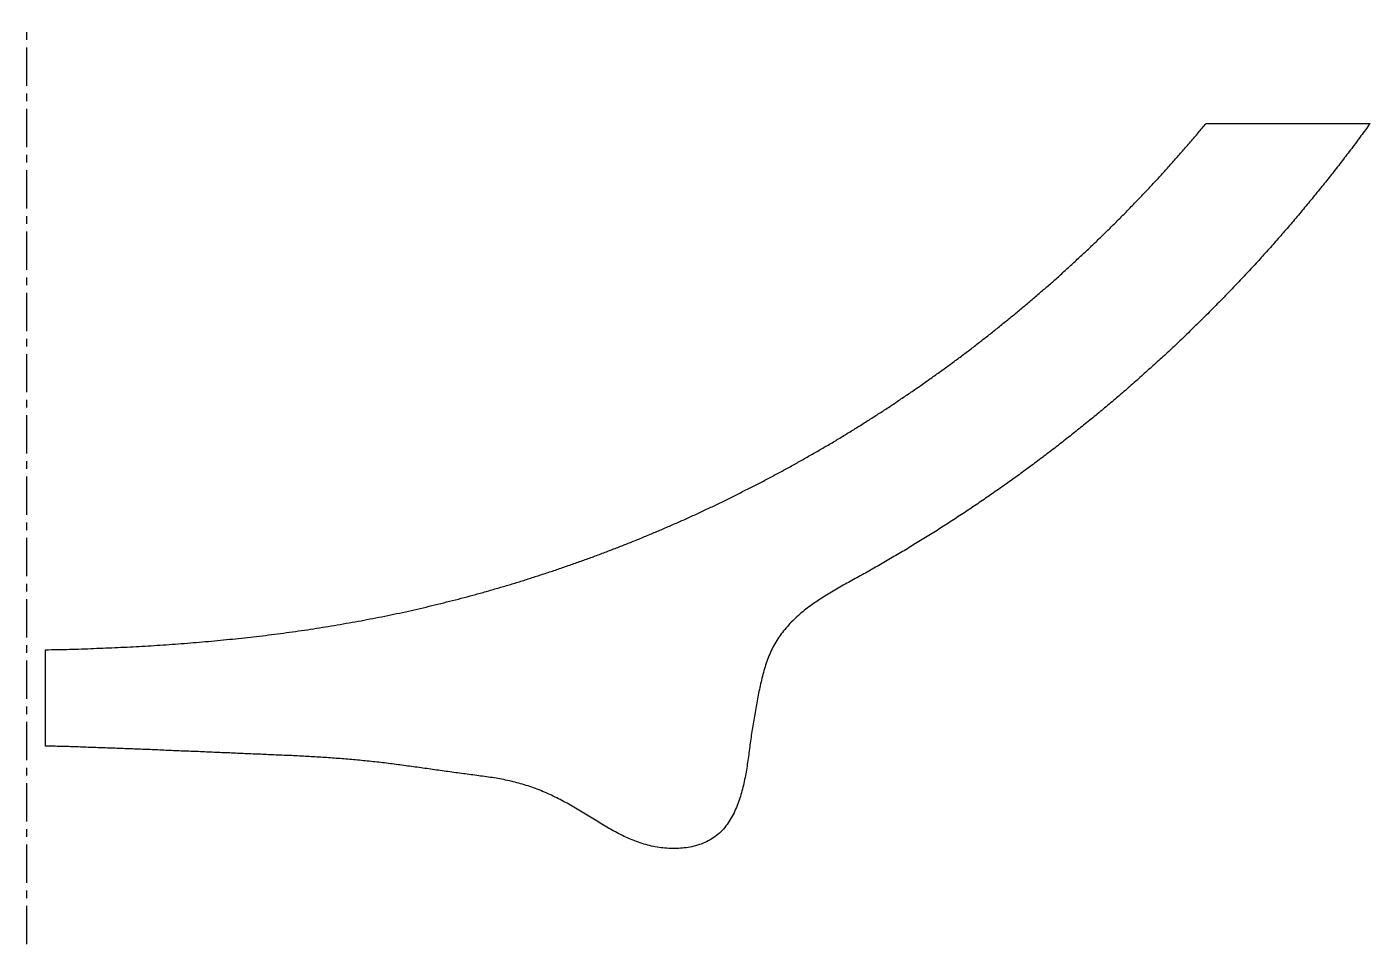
# Model space of a CAD drawing. Header units: millimetres. Extents: x 0 to 111, y -8 to 68.
import ezdxf

# ---------------------------------------------------------------- set-up
doc = ezdxf.new("R2010")
doc.units = ezdxf.units.MM
doc.linetypes.add('CENTER', pattern=[5.08, 3.175, -0.635, 0.635, -0.635])
doc.layers.add('AXIS', color=1, linetype='Continuous')
doc.layers.add('PROFILE', color=7, linetype='Continuous')

msp = doc.modelspace()

# ---------------------------------------------------------------- linework, layer by layer
at = {"layer": 'AXIS', "linetype": 'CENTER'}
msp.add_line((0, -8), (0, 68), dxfattribs=at)
at = {"layer": 'PROFILE'}
for p, q in [((97.73, 60), (111.33, 60)), ((1.54, 8.41), (1.54, 16.39))]:
    msp.add_line(p, q, dxfattribs=at)
for points in [[(1.54, 16.39), (2.54, 16.41), (3.54, 16.43), (4.54, 16.46), (5.55, 16.5), (6.55, 16.54), (7.55, 16.58), (8.55, 16.63), (9.55, 16.68), (10.55, 16.74), (11.55, 16.81), (12.55, 16.88), (13.55, 16.96), (14.54, 17.04), (15.54, 17.13), (16.54, 17.23), (17.54, 17.33), (18.53, 17.44), (19.53, 17.55), (20.52, 17.68), (21.51, 17.81), (22.51, 17.95), (23.5, 18.09), (24.49, 18.25), (25.48, 18.41), (26.46, 18.58), (27.45, 18.75), (28.43, 18.94), (29.42, 19.13), (30.4, 19.33), (31.38, 19.54), (32.35, 19.76), (33.33, 19.99), (34.3, 20.23), (35.28, 20.47), (36.25, 20.72), (37.21, 20.98), (38.18, 21.25), (39.14, 21.53), (40.1, 21.81), (41.06, 22.1), (42.01, 22.41), (42.97, 22.72), (43.92, 23.03), (44.87, 23.36), (45.81, 23.69), (46.75, 24.03), (47.69, 24.38), (48.63, 24.74), (49.56, 25.1), (50.49, 25.47), (51.42, 25.86), (52.34, 26.24), (53.26, 26.64), (54.18, 27.04), (55.09, 27.45), (56, 27.87), (56.91, 28.3), (57.81, 28.73), (58.71, 29.18), (59.6, 29.63), (60.5, 30.08), (61.38, 30.55), (62.27, 31.02), (63.15, 31.5), (64.02, 31.98), (64.9, 32.48), (65.76, 32.98), (66.63, 33.48), (67.49, 34), (68.34, 34.52), (69.19, 35.05), (70.04, 35.59), (70.88, 36.13), (71.72, 36.68), (72.55, 37.24), (73.38, 37.8), (74.2, 38.37), (75.02, 38.95), (75.83, 39.53), (76.64, 40.12), (77.45, 40.72), (78.25, 41.32), (79.04, 41.94), (79.83, 42.55), (80.61, 43.18), (81.39, 43.81), (82.17, 44.44), (82.93, 45.09), (83.7, 45.74), (84.45, 46.39), (85.21, 47.05), (85.95, 47.72), (86.69, 48.4), (87.43, 49.08), (88.16, 49.76), (88.88, 50.46), (89.6, 51.16), (90.31, 51.86), (91.02, 52.57), (91.71, 53.29), (92.41, 54.01), (93.1, 54.74), (93.78, 55.47), (94.45, 56.21), (95.12, 56.96), (95.78, 57.71), (96.44, 58.47), (97.09, 59.23), (97.73, 60)], [(111.33, 60), (110.57, 58.96), (109.8, 57.93), (109.02, 56.91), (108.23, 55.89), (107.43, 54.89), (106.62, 53.89), (105.8, 52.9), (104.97, 51.91), (104.13, 50.94), (103.28, 49.97), (102.42, 49.01), (101.55, 48.06), (100.67, 47.12), (99.78, 46.19), (98.89, 45.27), (97.98, 44.35), (97.07, 43.45), (96.15, 42.55), (95.22, 41.66), (94.28, 40.78), (93.33, 39.92), (92.37, 39.06), (91.41, 38.2), (90.43, 37.36), (89.45, 36.53), (88.46, 35.71), (87.46, 34.9), (86.46, 34.1), (85.44, 33.3), (84.42, 32.52), (83.39, 31.75), (82.36, 30.99), (81.31, 30.23), (80.26, 29.49), (79.2, 28.76), (78.14, 28.04), (77.06, 27.33), (75.98, 26.63), (74.89, 25.94), (73.8, 25.27), (72.7, 24.6), (71.59, 23.95), (70.48, 23.3), (69.36, 22.67), (68.23, 22.05), (67.11, 21.42), (66.01, 20.75), (64.94, 20.03), (63.94, 19.23), (63.03, 18.32), (62.24, 17.3), (61.63, 16.17), (61.18, 14.97), (60.85, 13.72), (60.58, 12.47), (60.35, 11.2), (60.14, 9.93), (59.95, 8.66), (59.78, 7.38), (59.58, 6.11), (59.31, 4.85), (58.93, 3.63), (58.38, 2.46), (57.63, 1.42), (56.62, 0.63), (55.43, 0.15), (54.17, -0.06), (52.88, -0.05), (51.61, 0.16), (50.39, 0.55), (49.21, 1.07), (48.08, 1.69), (46.98, 2.35), (45.88, 3.02), (44.77, 3.67), (43.63, 4.26), (42.45, 4.78), (41.23, 5.2), (39.99, 5.53), (38.73, 5.77), (37.45, 5.95), (36.18, 6.12), (34.9, 6.29), (33.63, 6.47), (32.35, 6.65), (31.08, 6.82), (29.8, 6.99), (28.53, 7.13), (27.25, 7.26), (25.96, 7.37), (24.68, 7.46), (23.4, 7.54), (22.11, 7.61), (20.82, 7.66), (19.54, 7.72), (18.25, 7.77), (16.97, 7.83), (15.68, 7.88), (14.4, 7.94), (13.11, 7.99), (11.83, 8.04), (10.54, 8.1), (9.25, 8.15), (7.97, 8.2), (6.68, 8.25), (5.4, 8.29), (4.11, 8.34), (2.83, 8.38), (1.54, 8.41)]]:
    msp.add_spline(points, degree=3, dxfattribs=at)

doc.saveas('drawing.dxf')
